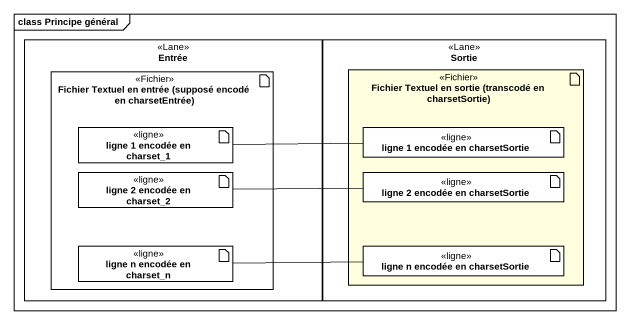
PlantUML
@startuml
mainframe class Principe général
rectangle Entrée <<Lane>> {
  artifact "Fichier Textuel en entrée (supposé encodé en charsetEntrée)" as Fichier_Textuel_en_entrée <<Fichier>> {
    artifact "ligne 1 encodée en charset_1" as ligne_1_encodée_en_charset_1 <<ligne>> #FFFFFF
    artifact "ligne 2 encodée en charset_2" as ligne_2_encodée_en_charset_2 <<ligne>> #FFFFFF
    artifact "ligne n encodée en charset_n" as ligne_n_encodée_en_charset_n <<ligne>> #FFFFFF
  }
}
rectangle Sortie <<Lane>> {
  artifact "Fichier Textuel en sortie (transcodé en charsetSortie)" as Fichier_Textuel_en_sortie <<Fichier>> #FFFFE0 {
    artifact "ligne 1 encodée en charsetSortie" as ligne_1_encodée_en <<ligne>> #FFFFFF
    artifact "ligne 2 encodée en charsetSortie" as ligne_2_encodée_en <<ligne>> #FFFFFF
    artifact "ligne n encodée en charsetSortie" as ligne_n_encodée_en <<ligne>> #FFFFFF
  }
}
ligne_1_encodée_en_charset_1 -right- ligne_1_encodée_en
ligne_2_encodée_en_charset_2 -right- ligne_2_encodée_en
ligne_n_encodée_en_charset_n -right- ligne_n_encodée_en
@enduml
